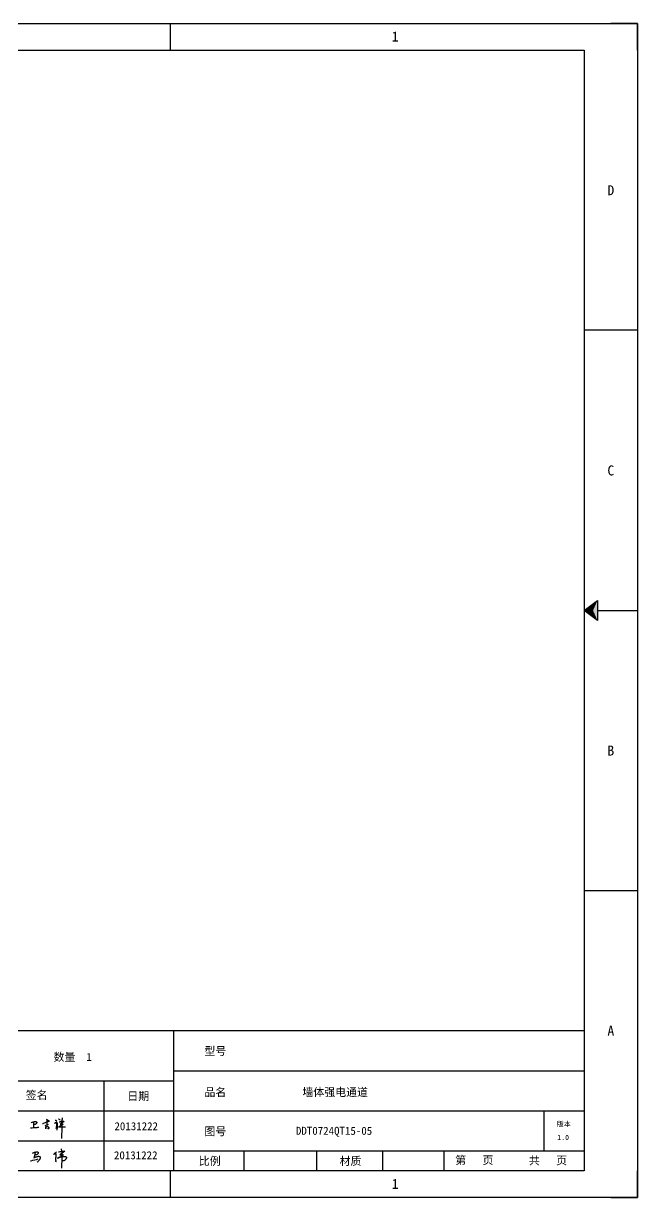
# Model space of a CAD drawing. Header units: millimetres. Extents: x 120943 to 145233, y 4425 to 40233.
# Drawn here: x 142140 to 143067, y 28907 to 30680 of the extents above; entities that cross this region are included whole.
import ezdxf
from ezdxf.enums import TextEntityAlignment as Align

# ---------------------------------------------------------------- set-up
doc = ezdxf.new("R2010")
doc.units = ezdxf.units.MM
doc.linetypes.add('DOT', pattern=[0.25, 0, -0.25])
doc.layers.add('print', color=30, linetype='Continuous')
doc.styles.add('Dartop', font='SIMFANG.TTF')
doc.styles.add('hzHT', font='SIMHEI.TTF')

# ---------------------------------------------------------------- blocks, each defined once
blk = doc.blocks.new('*U526')
at = {"color": 254, "linetype": 'Continuous', "extrusion": (0, 0, -1)}
for points in [[(-33.167, 11), (-33, 11), (-33.25, 11.188)], [(-33.167, 11), (-33.25, 10.812), (-33, 11)], [(-33.167, 11), (-33.25, 11.188), (-33.25, 10.812)]]:
    blk.add_solid(points, dxfattribs=at)
blk = doc.blocks.new('h')
for p, q in [((20773.3, -2331.8), (20775.3, -2338.7)), ((20789.1, -2340.9), (20773.5, -2331.9)), ((20775.3, -2338.7), (20775.6, -2351.2)), ((20845.7, -2343.5), (20848.4, -2353)), ((20768.1, -2360.9), (20773, -2359.1)), ((20769.5, -2366.9), (20769.8, -2370.6)), ((20769.8, -2370.6), (20770.9, -2378)), ((20770.9, -2378), (20771.5, -2370.6)), ((20772.4, -2369.3), (20774.9, -2367.8)), ((20773, -2359.1), (20784.1, -2355.2)), ((20775.6, -2351.2), (20775.5, -2357.3)), ((20782.2, -2369.2), (20780, -2377.1)), ((20780, -2377.1), (20788.3, -2371.3)), ((20780.1, -2366.4), (20780.8, -2366.4)), ((20781.9, -2367.4), (20782.2, -2369.2)), ((20848.9, -2370.3), (20847.9, -2424)), ((20848.4, -2353), (20848.9, -2370.3))]:
    blk.add_line(p, q)
for points in [[(20699.1, -2348.2, -0.029745), (20704.6, -2345.4, -0.046842), (20708.4, -2344.2, -0.00919), (20714.3, -2343, -0.018517), (20717.2, -2342.5, -0.037841), (20720.3, -2342.4, -0.039541), (20723.2, -2342.8, -0.149785), (20726, -2344.3, -0.204935), (20726.9, -2346.6, -0.074872), (20726.5, -2348.3, -0.061615), (20725.6, -2350.3, -0.034204), (20723.8, -2352.6, -0.045776), (20722.3, -2354.1, -0.054985), (20720.4, -2355.3, -0.036348), (20717.3, -2356.5, -0.067752), (20715.7, -2356.8, -0.043553), (20713.2, -2356.7)], [(20755, -2351.9, -0.024077), (20759.9, -2350.1, -0.013147), (20768.7, -2346.5, -0.00522), (20775.4, -2344.1, -0.018517), (20777.3, -2343.4, -0.008274), (20786.3, -2341, -0.039541), (20788.3, -2340.8, -0.079216), (20789.4, -2341, -0.204935)], [(20816.8, -2335, -0.053561), (20819.6, -2336.1, -0.075272), (20821.3, -2337.3, -0.005295), (20822.5, -2338.5, -0.009337), (20823.1, -2339.1, -0.026146), (20823.7, -2339.8, -0.016644), (20824.5, -2340.9)], [(20832.1, -2329.2, -0.053561), (20834.9, -2330.3, -0.075272), (20836.7, -2331.5, -0.005295), (20837.8, -2332.6, -0.009337), (20838.5, -2333.3, -0.026146), (20839, -2334, -0.016644), (20839.8, -2335.1)], [(20836, -2343.7, -0.02797), (20842.1, -2342.6, -0.048868), (20845.6, -2342.2, -0.00919), (20851.1, -2341.4, -0.018517), (20853.9, -2341.1, -0.037841), (20856.7, -2341.2, -0.039541), (20859.4, -2341.6, -0.018282), (20840.6, -2354.7, -0.000937)], [(20847.6, -2340.2, 0.021784), (20849.6, -2335.9, 0.028296), (20850.8, -2332.4, 0.008136), (20851.9, -2328.2, 0.028913), (20852.2, -2327, 0.08193), (20852.1, -2325.9, 0.075058), (20851.7, -2324.7, 0.275043)], [(20696.6, -2372.4, 0.002073), (20710.6, -2371.9, 0.016137), (20719.6, -2371.3, 0.008314), (20736.9, -2369.3)], [(20813.5, -2350.1, 0.007348), (20815.9, -2348.7, 0.008421), (20818, -2347.3, 0.009459), (20819.7, -2346.2, -0.016325), (20820.7, -2345.5, -0.173771), (20821.8, -2345.3, -0.085159), (20823.9, -2346, -0.125883), (20826, -2347.9, -0.160659), (20826.6, -2350.1, -0.010447), (20826.5, -2352.3, -0.008247), (20826.2, -2355.1, -0.002698), (20825.3, -2374, 0.001562), (20823.9, -2383.7, 0.016137)]]:
    blk.add_lwpolyline(points, format="xyb")
for points in [[(20711.3, -2343.5), (20711.3, -2343.5), (20711.5, -2355.8), (20710.7, -2368), (20710.6, -2371.9)], [(20821.5, -2350.6), (20822.4, -2359.2), (20822.2, -2364.9), (20821.7, -2369), (20821.3, -2376.3), (20823.6, -2368.5), (20827.2, -2366.3), (20829.5, -2366.3)], [(20840.6, -2354.7), (20850, -2354.7), (20855, -2354.3), (20845.9, -2361.1), (20840.5, -2364), (20833, -2367.5), (20863.2, -2367.4), (20865.9, -2367.3)]]:
    blk.add_lwpolyline(points)
for centre, radius, start, end in [((20773.7, -2371.2), 2.3, 121.9907, 163.6016), ((20787.5, -2406), 40.3, 100.6183, 108.2482), ((20780.8, -2367.6), 1.15, 9.4675, 90)]:
    blk.add_arc(centre, radius, start, end)

msp = doc.modelspace()

# ---------------------------------------------------------------- linework, layer by layer
at = {"color": 0, "linetype": 'DOT'}
for p, q in [((140507.596, 30679.931), (143026.769, 30679.931)), ((143067.057, 30639.643), (143067.057, 28947.545)), ((143026.769, 28907.257), (140507.596, 28907.257))]:
    msp.add_line(p, q, dxfattribs=at)
at = {"color": 0}
for p, q in [((142362.016, 30639.643), (142362.016, 30679.931)), ((143067.057, 30679.931), (143026.769, 30679.931)), ((143067.057, 30639.643), (143067.057, 30679.931)), ((140588.172, 30639.643), (142986.481, 30639.643)), ((142986.481, 30639.643), (142986.481, 28947.545)), ((143067.057, 30216.618), (142986.481, 30216.618)), ((143006.625, 29793.594), (143067.057, 29793.594)), ((143067.057, 29370.569), (142986.481, 29370.569)), ((142986.481, 29159.057), (141762.731, 29159.057)), ((142367.052, 28947.545), (142367.052, 29159.057)), ((142367.052, 29098.625), (142986.481, 29098.625)), ((142064.891, 29083.517), (142367.052, 29083.517)), ((142261.296, 29083.517), (142261.296, 28947.545)), ((142064.891, 29038.193), (142986.481, 29038.193)), ((142926.049, 28977.761), (142926.049, 29038.193)), ((142064.891, 28992.869), (142367.052, 28992.869)), ((142367.052, 28977.761), (142986.481, 28977.761)), ((142473.36, 28947.545), (142473.36, 28977.761)), ((142582.916, 28947.545), (142582.916, 28977.761)), ((142682.514, 28947.545), (142682.514, 28977.761)), ((142774.968, 28947.545), (142774.968, 28977.761)), ((142986.481, 28947.545), (140588.172, 28947.545)), ((142362.016, 28907.257), (142362.016, 28947.545)), ((143067.057, 28907.257), (143067.057, 28947.545)), ((143026.769, 28907.257), (143067.057, 28907.257))]:
    msp.add_line(p, q, dxfattribs=at)
for p, q in [((142194.656, 28968.211), (142191.687, 28966.604)), ((142196.793, 28969.352), (142194.656, 28968.211)), ((142194.779, 28971.755), (142198.554, 28971.755)), ((142200.567, 28971.938), (142196.793, 28969.352)), ((142196.929, 28980.715), (142197.796, 28973.473)), ((142197.937, 28968.126), (142197.617, 28951.487)), ((142197.796, 28973.473), (142197.937, 28968.126)), ((142198.554, 28971.755), (142200.567, 28971.938))]:
    msp.add_line(p, q)
msp.add_lwpolyline([(142986.481, 29793.594), (143006.625, 29808.702), (143006.625, 29778.486), (142986.481, 29793.594)], close=True, dxfattribs=at)
for points in [[(142153.954, 28974.367, -0.02974503), (142155.682, 28975.233, -0.04684215), (142156.851, 28975.609, -0.00919025), (142158.676, 28975.978, -0.01851715), (142159.591, 28976.11, -0.03784064), (142160.535, 28976.14, -0.03954126), (142161.432, 28976.029, -0.14978519), (142162.308, 28975.55, -0.20493524), (142162.577, 28974.857, -0.07487171), (142162.475, 28974.309, -0.06161465), (142162.177, 28973.703, -0.0342039), (142161.636, 28972.99, -0.04577587), (142161.152, 28972.528, -0.05498501), (142160.568, 28972.16, -0.03634791), (142159.598, 28971.775, -0.06775206), (142159.113, 28971.691, -0.04355337), (142158.35, 28971.73)], [(142191.687, 28966.604, -0.02974503), (142194.382, 28967.954, -0.04684215), (142196.207, 28968.541, -0.00919025), (142199.053, 28969.116, -0.01851715), (142200.48, 28969.323, -0.03784064), (142201.953, 28969.369, -0.03954126), (142203.353, 28969.196, -0.14978519), (142204.72, 28968.449, -0.20493524), (142205.139, 28967.367, -0.07487171), (142204.979, 28966.513, -0.06161465), (142204.514, 28965.568, -0.0342039), (142203.672, 28964.455, -0.04577587), (142202.917, 28963.734, -0.05498501), (142202.004, 28963.161, -0.03634791), (142200.492, 28962.559, -0.06775206), (142199.735, 28962.429, -0.04355337), (142198.545, 28962.49)], [(142192.925, 28976.209, -0.02797026), (142195.366, 28976.66, -0.04886788), (142196.781, 28976.811, -0.00919025), (142199.006, 28977.14, -0.01851715), (142200.118, 28977.242, -0.03784064), (142201.258, 28977.218, -0.03954126), (142202.334, 28977.027, -0.01828189), (142194.779, 28971.755, -0.0009369)]]:
    msp.add_lwpolyline(points, format="xyb")
msp.add_lwpolyline([(142157.762, 28975.802), (142157.762, 28975.802), (142157.185, 28972.262), (142156.234, 28968.933), (142155.612, 28966.891)])
for centre, radius, start, end in [((142009.133, 29538.649), 593.276, 283.91895, 284.971512), ((142165.37, 28950.002), 19.504, 113.202449, 120.017497), ((142160.792, 28960.681), 7.885, 102.47486, 113.202449), ((142172.218, 28909.036), 60.779, 100.36867, 102.47486), ((142163.974, 28954.089), 14.979, 96.125337, 100.36867), ((142163.176, 28961.526), 7.499, 87.457037, 96.125337), ((142163.204, 28962.155), 6.87, 78.399567, 87.457037), ((142164.174, 28966.881), 2.045, 44.324655, 78.399567), ((142159.423, 28969.133), 6.777, 324.910666, 333.348429), ((142162.719, 28967.902), 3.301, 326.76781, 340.871018), ((142164.826, 28967.517), 1.134, 357.998393, 44.324655), ((142163.717, 28967.556), 2.243, 340.871018, 357.998393), ((142170.799, 28998.333), 29.831, 299.265464, 300.9495), ((142238.38, 28748.284), 230.333, 102.46592, 103.2053), ((142081.415, 29083.624), 152.514, 313.366132, 315.296084), ((142188.683, 28972.213), 0.975, 52.375745, 91.291159), ((141330.891, 28999.88), 858.927, 357.565664, 358.057278), ((142188.348, 28972.365), 1.118, 357.196828, 33.705179), ((142163.193, 28974.011), 26.332, 352.912546, 354.802684), ((142173.071, 28973.113), 16.413, 354.802684, 357.196828), ((142149.535, 28968.746), 6.385, 281.076982, 291.212632), ((142159.522, 28965.756), 5.03, 283.816254, 294.030509), ((142160.595, 28963.268), 2.32, 294.836428, 309.901134), ((142129.665, 28991.804), 44.385, 316.919563, 320.58866), ((142154.816, 28970.243), 11.285, 324.094808, 331.378357), ((142163.575, 28965.815), 1.508, 319.573073, 337.48549), ((142670.381, 28890.69), 486.8, 171.410173, 171.768083)]:
    msp.add_arc(centre, radius, start, end)
at = {"layer": 'print'}
msp.add_lwpolyline([(140507.596, 30679.931), (143067.057, 30679.931), (143067.057, 28907.257), (140507.596, 28907.257)], close=True, dxfattribs=at)

# ---------------------------------------------------------------- block references
at = {"color": 0, "linetype": 'Continuous', "xscale": 80.57610619627711, "yscale": 80.57610619687368, "zscale": 80.57610619687446}
msp.add_blockref('*U526', (140327.469, 28907.257), dxfattribs=at)
at = {"color": 0, "xscale": 0.3098964079397265, "yscale": 0.3098964079412326, "zscale": 0.3098964079411201}
msp.add_blockref('h', (135737.071, 29747.792), dxfattribs=at)

# ---------------------------------------------------------------- texts
at = {"color": 0}
for s, height, style, p in [('1', 15.108, 'Dartop', (142701.279, 30660.266)), ('D', 15.108, 'Dartop', (143026.769, 30428.131)), ('C', 15.108, 'Dartop', (143026.769, 30005.106)), ('B', 15.108, 'Dartop', (143026.769, 29582.082)), ('A', 15.108, 'Dartop', (143026.769, 29159.057)), ('数量  1', 12.0864, 'hzHT', (142214.347, 29119.438)), ('型号', 12.0864, 'hzHT', (142429.759, 29128.313)), ('品名', 12.0864, 'hzHT', (142429.759, 29066.267)), ('墙体强电通道', 12.0864, 'hzHT', (142610.682, 29066.267)), ('签名', 12.0864, 'hzHT', (142160.054, 29061.838)), ('日期', 12.0864, 'hzHT', (142313.416, 29060.351)), ('20131222', 12.0864, 'hzHT', (142310.314, 29014.912)), ('版本', 7.554, 'hzHT', (142955.683, 29018.139)), ('图号', 12.0864, 'hzHT', (142429.759, 29007.19)), ('DDT0724QT15-05', 12.08642, 'hzHT', (142608.992, 29007.978)), ('1.0', 7.554, 'Dartop', (142954.774, 28997.95)), ('20131222', 12.0864, 'hzHT', (142309.595, 28971.057)), ('比例', 12.0864, 'hzHT', (142421.331, 28962.338)), ('材质', 12.0864, 'hzHT', (142633.831, 28962.338)), ('第   页', 12.0864, 'hzHT', (142820.799, 28963.592)), ('共   页', 12.0864, 'hzHT', (142931.823, 28963.152)), ('1', 15.108, 'Dartop', (142701.279, 28927.88))]:
    msp.add_text(s, height=height, dxfattribs=dict(at, style=style)).set_placement(p, align=Align.MIDDLE_CENTER)

doc.saveas('drawing.dxf')
